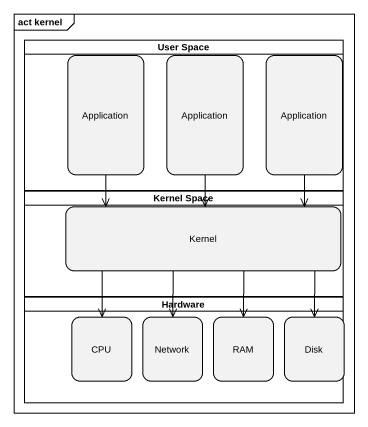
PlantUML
@startuml
mainframe act kernel
hide empty description
state "User Space" as User_Space <<partition>> {
  state Application
  state "Application" as Application_2
  state "Application" as Application_3
}
state "Kernel Space" as Kernel_Space <<partition>> {
  state Kernel
}
state Hardware <<partition>> {
  state CPU
  state "Network" as Network_
  state RAM
  state Disk
}
Application --> Kernel
Application_2 --> Kernel
Application_3 --> Kernel
Kernel --> CPU
Kernel --> Network_
Kernel --> RAM
Kernel --> Disk
@enduml
